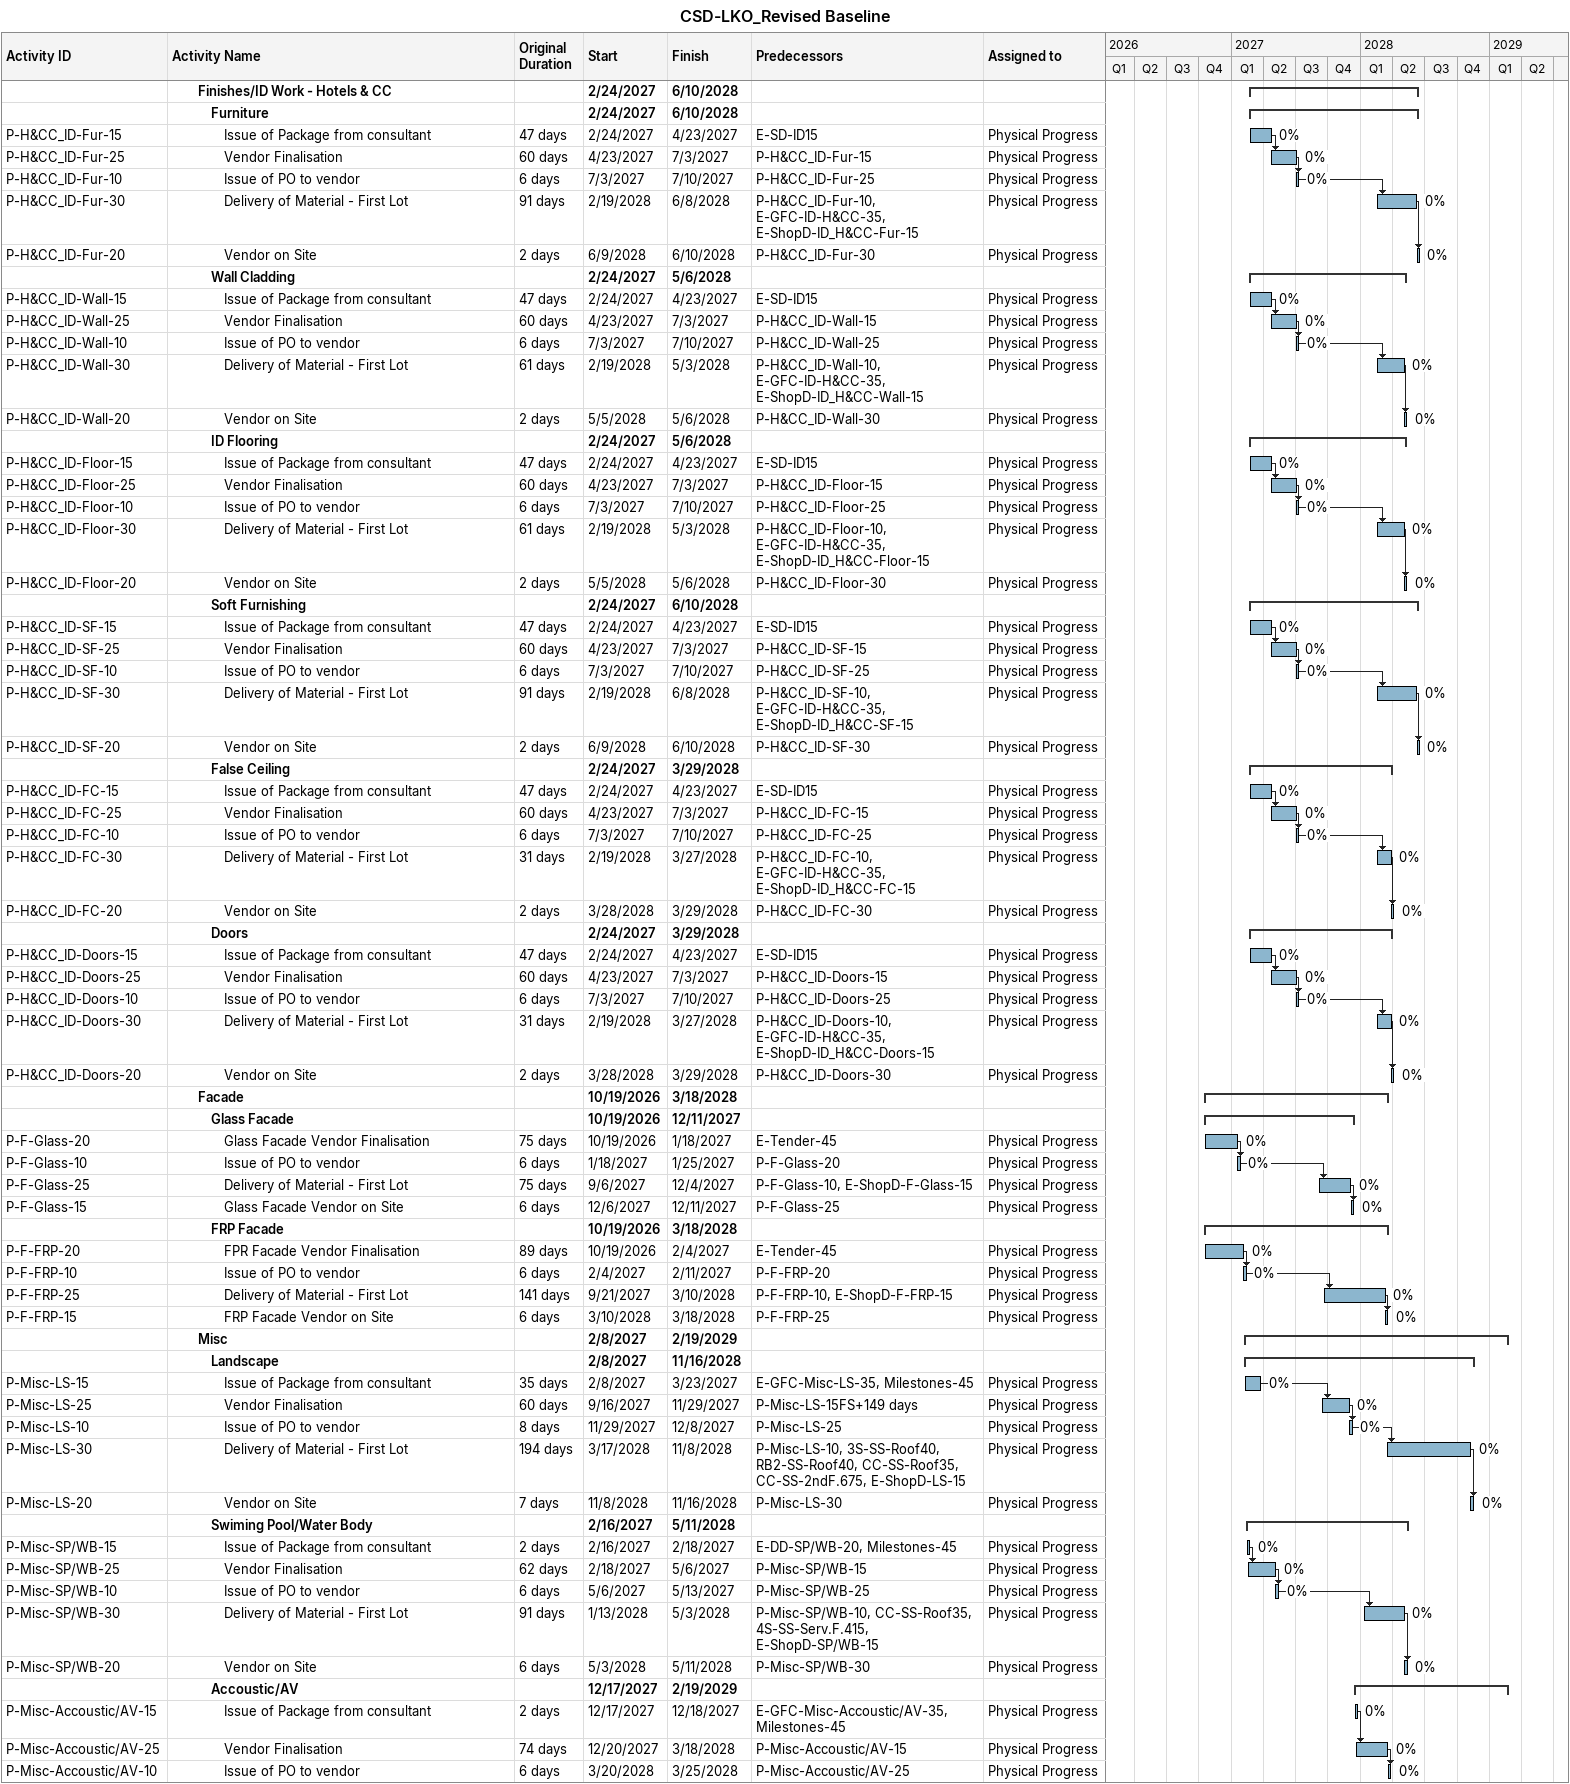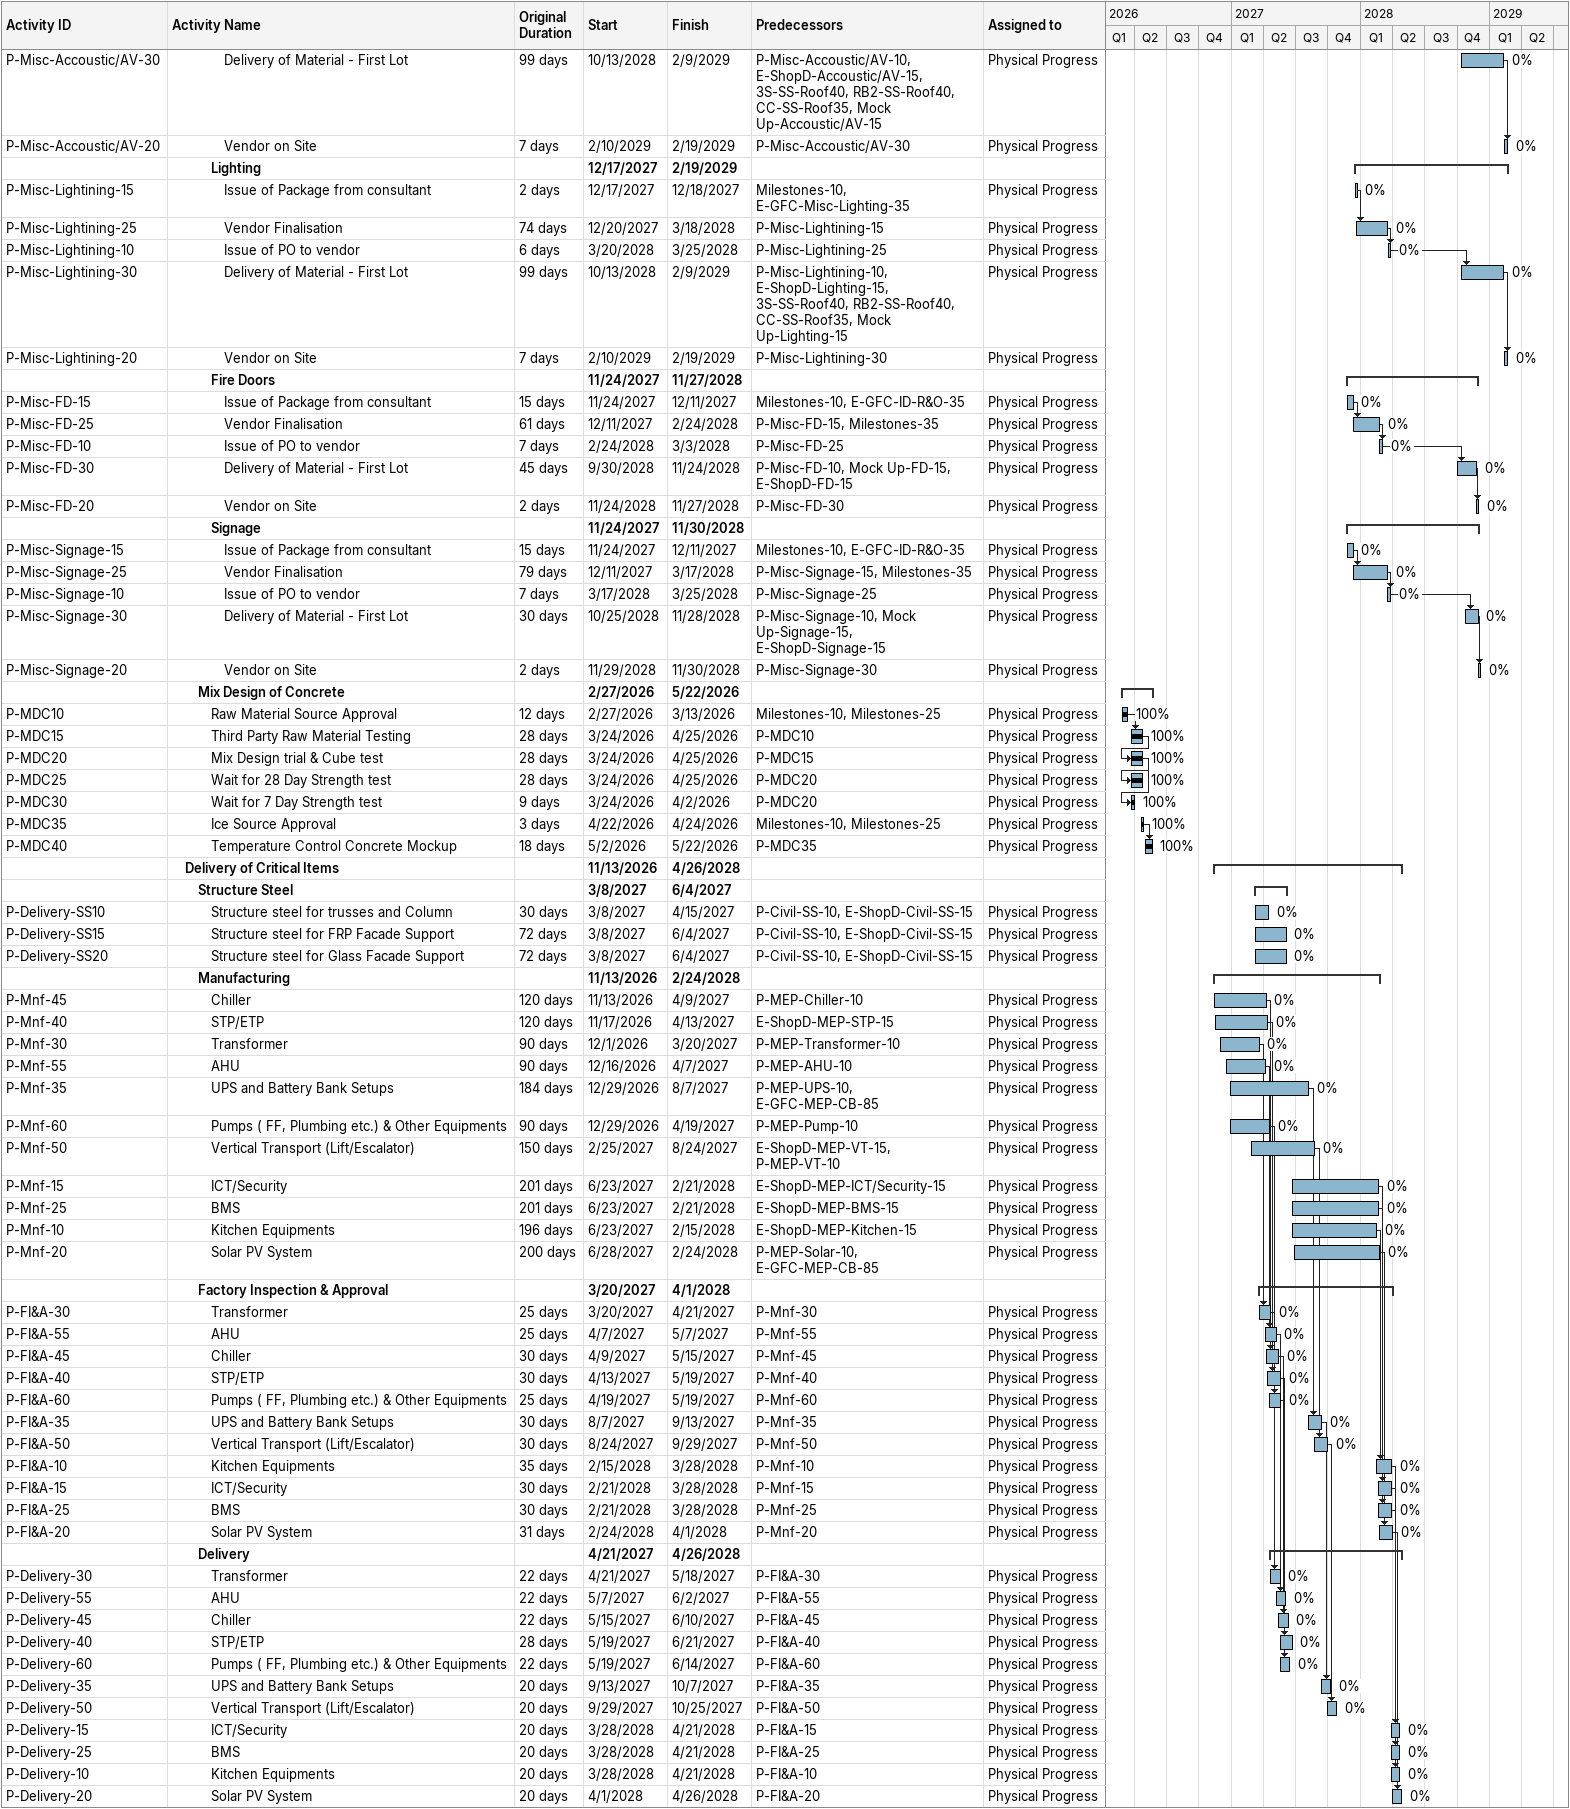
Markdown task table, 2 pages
CSD-LKO_Revised Baseline

| ID | Level | Task | Original duration | Start | Finish | Predecessors | Resources | % complete |
|---|---|---|---|---|---|---|---|---|
|  | 3 | **Finishes/ID Work - Hotels & CC** |  | 2027-02-24 | 2028-06-10 |  |  |  |
|  | 4 | **Furniture** |  | 2027-02-24 | 2028-06-10 |  |  |  |
| P-H&CC_ID-Fur-15 | 5 | Issue of Package from consultant | 47d | 2027-02-24 | 2027-04-23 | E-SD-ID15 | Physical Progress | 0 |
| P-H&CC_ID-Fur-25 | 5 | Vendor Finalisation | 60d | 2027-04-23 | 2027-07-03 | P-H&CC_ID-Fur-15 | Physical Progress | 0 |
| P-H&CC_ID-Fur-10 | 5 | Issue of PO to vendor | 6d | 2027-07-03 | 2027-07-10 | P-H&CC_ID-Fur-25 | Physical Progress | 0 |
| P-H&CC_ID-Fur-30 | 5 | Delivery of Material - First Lot | 91d | 2028-02-19 | 2028-06-08 | P-H&CC_ID-Fur-10, E-GFC-ID-H&CC-35, E-ShopD-ID_H&CC-Fur-15 | Physical Progress | 0 |
| P-H&CC_ID-Fur-20 | 5 | Vendor on Site | 2d | 2028-06-09 | 2028-06-10 | P-H&CC_ID-Fur-30 | Physical Progress | 0 |
|  | 4 | **Wall Cladding** |  | 2027-02-24 | 2028-05-06 |  |  |  |
| P-H&CC_ID-Wall-15 | 5 | Issue of Package from consultant | 47d | 2027-02-24 | 2027-04-23 | E-SD-ID15 | Physical Progress | 0 |
| P-H&CC_ID-Wall-25 | 5 | Vendor Finalisation | 60d | 2027-04-23 | 2027-07-03 | P-H&CC_ID-Wall-15 | Physical Progress | 0 |
| P-H&CC_ID-Wall-10 | 5 | Issue of PO to vendor | 6d | 2027-07-03 | 2027-07-10 | P-H&CC_ID-Wall-25 | Physical Progress | 0 |
| P-H&CC_ID-Wall-30 | 5 | Delivery of Material - First Lot | 61d | 2028-02-19 | 2028-05-03 | P-H&CC_ID-Wall-10, E-GFC-ID-H&CC-35, E-ShopD-ID_H&CC-Wall-15 | Physical Progress | 0 |
| P-H&CC_ID-Wall-20 | 5 | Vendor on Site | 2d | 2028-05-05 | 2028-05-06 | P-H&CC_ID-Wall-30 | Physical Progress | 0 |
|  | 4 | **ID Flooring** |  | 2027-02-24 | 2028-05-06 |  |  |  |
| P-H&CC_ID-Floor-15 | 5 | Issue of Package from consultant | 47d | 2027-02-24 | 2027-04-23 | E-SD-ID15 | Physical Progress | 0 |
| P-H&CC_ID-Floor-25 | 5 | Vendor Finalisation | 60d | 2027-04-23 | 2027-07-03 | P-H&CC_ID-Floor-15 | Physical Progress | 0 |
| P-H&CC_ID-Floor-10 | 5 | Issue of PO to vendor | 6d | 2027-07-03 | 2027-07-10 | P-H&CC_ID-Floor-25 | Physical Progress | 0 |
| P-H&CC_ID-Floor-30 | 5 | Delivery of Material - First Lot | 61d | 2028-02-19 | 2028-05-03 | P-H&CC_ID-Floor-10, E-GFC-ID-H&CC-35, E-ShopD-ID_H&CC-Floor-15 | Physical Progress | 0 |
| P-H&CC_ID-Floor-20 | 5 | Vendor on Site | 2d | 2028-05-05 | 2028-05-06 | P-H&CC_ID-Floor-30 | Physical Progress | 0 |
|  | 4 | **Soft Furnishing** |  | 2027-02-24 | 2028-06-10 |  |  |  |
| P-H&CC_ID-SF-15 | 5 | Issue of Package from consultant | 47d | 2027-02-24 | 2027-04-23 | E-SD-ID15 | Physical Progress | 0 |
| P-H&CC_ID-SF-25 | 5 | Vendor Finalisation | 60d | 2027-04-23 | 2027-07-03 | P-H&CC_ID-SF-15 | Physical Progress | 0 |
| P-H&CC_ID-SF-10 | 5 | Issue of PO to vendor | 6d | 2027-07-03 | 2027-07-10 | P-H&CC_ID-SF-25 | Physical Progress | 0 |
| P-H&CC_ID-SF-30 | 5 | Delivery of Material - First Lot | 91d | 2028-02-19 | 2028-06-08 | P-H&CC_ID-SF-10, E-GFC-ID-H&CC-35, E-ShopD-ID_H&CC-SF-15 | Physical Progress | 0 |
| P-H&CC_ID-SF-20 | 5 | Vendor on Site | 2d | 2028-06-09 | 2028-06-10 | P-H&CC_ID-SF-30 | Physical Progress | 0 |
|  | 4 | **False Ceiling** |  | 2027-02-24 | 2028-03-29 |  |  |  |
| P-H&CC_ID-FC-15 | 5 | Issue of Package from consultant | 47d | 2027-02-24 | 2027-04-23 | E-SD-ID15 | Physical Progress | 0 |
| P-H&CC_ID-FC-25 | 5 | Vendor Finalisation | 60d | 2027-04-23 | 2027-07-03 | P-H&CC_ID-FC-15 | Physical Progress | 0 |
| P-H&CC_ID-FC-10 | 5 | Issue of PO to vendor | 6d | 2027-07-03 | 2027-07-10 | P-H&CC_ID-FC-25 | Physical Progress | 0 |
| P-H&CC_ID-FC-30 | 5 | Delivery of Material - First Lot | 31d | 2028-02-19 | 2028-03-27 | P-H&CC_ID-FC-10, E-GFC-ID-H&CC-35, E-ShopD-ID_H&CC-FC-15 | Physical Progress | 0 |
| P-H&CC_ID-FC-20 | 5 | Vendor on Site | 2d | 2028-03-28 | 2028-03-29 | P-H&CC_ID-FC-30 | Physical Progress | 0 |
|  | 4 | **Doors** |  | 2027-02-24 | 2028-03-29 |  |  |  |
| P-H&CC_ID-Doors-15 | 5 | Issue of Package from consultant | 47d | 2027-02-24 | 2027-04-23 | E-SD-ID15 | Physical Progress | 0 |
| P-H&CC_ID-Doors-25 | 5 | Vendor Finalisation | 60d | 2027-04-23 | 2027-07-03 | P-H&CC_ID-Doors-15 | Physical Progress | 0 |
| P-H&CC_ID-Doors-10 | 5 | Issue of PO to vendor | 6d | 2027-07-03 | 2027-07-10 | P-H&CC_ID-Doors-25 | Physical Progress | 0 |
| P-H&CC_ID-Doors-30 | 5 | Delivery of Material - First Lot | 31d | 2028-02-19 | 2028-03-27 | P-H&CC_ID-Doors-10, E-GFC-ID-H&CC-35, E-ShopD-ID_H&CC-Doors-15 | Physical Progress | 0 |
| P-H&CC_ID-Doors-20 | 5 | Vendor on Site | 2d | 2028-03-28 | 2028-03-29 | P-H&CC_ID-Doors-30 | Physical Progress | 0 |
|  | 3 | **Facade** |  | 2026-10-19 | 2028-03-18 |  |  |  |
|  | 4 | **Glass Facade** |  | 2026-10-19 | 2027-12-11 |  |  |  |
| P-F-Glass-20 | 5 | Glass Facade Vendor Finalisation | 75d | 2026-10-19 | 2027-01-18 | E-Tender-45 | Physical Progress | 0 |
| P-F-Glass-10 | 5 | Issue of PO to vendor | 6d | 2027-01-18 | 2027-01-25 | P-F-Glass-20 | Physical Progress | 0 |
| P-F-Glass-25 | 5 | Delivery of Material - First Lot | 75d | 2027-09-06 | 2027-12-04 | P-F-Glass-10, E-ShopD-F-Glass-15 | Physical Progress | 0 |
| P-F-Glass-15 | 5 | Glass Facade Vendor on Site | 6d | 2027-12-06 | 2027-12-11 | P-F-Glass-25 | Physical Progress | 0 |
|  | 4 | **FRP Facade** |  | 2026-10-19 | 2028-03-18 |  |  |  |
| P-F-FRP-20 | 5 | FPR Facade Vendor Finalisation | 89d | 2026-10-19 | 2027-02-04 | E-Tender-45 | Physical Progress | 0 |
| P-F-FRP-10 | 5 | Issue of PO to vendor | 6d | 2027-02-04 | 2027-02-11 | P-F-FRP-20 | Physical Progress | 0 |
| P-F-FRP-25 | 5 | Delivery of Material - First Lot | 141d | 2027-09-21 | 2028-03-10 | P-F-FRP-10, E-ShopD-F-FRP-15 | Physical Progress | 0 |
| P-F-FRP-15 | 5 | FRP Facade Vendor on Site | 6d | 2028-03-10 | 2028-03-18 | P-F-FRP-25 | Physical Progress | 0 |
|  | 3 | **Misc** |  | 2027-02-08 | 2029-02-19 |  |  |  |
|  | 4 | **Landscape** |  | 2027-02-08 | 2028-11-16 |  |  |  |
| P-Misc-LS-15 | 5 | Issue of Package from consultant | 35d | 2027-02-08 | 2027-03-23 | E-GFC-Misc-LS-35, Milestones-45 | Physical Progress | 0 |
| P-Misc-LS-25 | 5 | Vendor Finalisation | 60d | 2027-09-16 | 2027-11-29 | P-Misc-LS-15FS+149d | Physical Progress | 0 |
| P-Misc-LS-10 | 5 | Issue of PO to vendor | 8d | 2027-11-29 | 2027-12-08 | P-Misc-LS-25 | Physical Progress | 0 |
| P-Misc-LS-30 | 5 | Delivery of Material - First Lot | 194d | 2028-03-17 | 2028-11-08 | P-Misc-LS-10, 3S-SS-Roof40, RB2-SS-Roof40, CC-SS-Roof35, CC-SS-2ndF.675, E-ShopD-LS-15 | Physical Progress | 0 |
| P-Misc-LS-20 | 5 | Vendor on Site | 7d | 2028-11-08 | 2028-11-16 | P-Misc-LS-30 | Physical Progress | 0 |
|  | 4 | **Swiming Pool/Water Body** |  | 2027-02-16 | 2028-05-11 |  |  |  |
| P-Misc-SP/WB-15 | 5 | Issue of Package from consultant | 2d | 2027-02-16 | 2027-02-18 | E-DD-SP/WB-20, Milestones-45 | Physical Progress | 0 |
| P-Misc-SP/WB-25 | 5 | Vendor Finalisation | 62d | 2027-02-18 | 2027-05-06 | P-Misc-SP/WB-15 | Physical Progress | 0 |
| P-Misc-SP/WB-10 | 5 | Issue of PO to vendor | 6d | 2027-05-06 | 2027-05-13 | P-Misc-SP/WB-25 | Physical Progress | 0 |
| P-Misc-SP/WB-30 | 5 | Delivery of Material - First Lot | 91d | 2028-01-13 | 2028-05-03 | P-Misc-SP/WB-10, CC-SS-Roof35, 4S-SS-Serv.F.415, E-ShopD-SP/WB-15 | Physical Progress | 0 |
| P-Misc-SP/WB-20 | 5 | Vendor on Site | 6d | 2028-05-03 | 2028-05-11 | P-Misc-SP/WB-30 | Physical Progress | 0 |
|  | 4 | **Accoustic/AV** |  | 2027-12-17 | 2029-02-19 |  |  |  |
| P-Misc-Accoustic/AV-15 | 5 | Issue of Package from consultant | 2d | 2027-12-17 | 2027-12-18 | E-GFC-Misc-Accoustic/AV-35, Milestones-45 | Physical Progress | 0 |
| P-Misc-Accoustic/AV-25 | 5 | Vendor Finalisation | 74d | 2027-12-20 | 2028-03-18 | P-Misc-Accoustic/AV-15 | Physical Progress | 0 |
| P-Misc-Accoustic/AV-10 | 5 | Issue of PO to vendor | 6d | 2028-03-20 | 2028-03-25 | P-Misc-Accoustic/AV-25 | Physical Progress | 0 |
| P-Misc-Accoustic/AV-30 | 5 | Delivery of Material - First Lot | 99d | 2028-10-13 | 2029-02-09 | P-Misc-Accoustic/AV-10, E-ShopD-Accoustic/AV-15, 3S-SS-Roof40, RB2-SS-Roof40, CC-SS-Roof35, Mock Up-Accoustic/AV-15 | Physical Progress | 0 |
| P-Misc-Accoustic/AV-20 | 5 | Vendor on Site | 7d | 2029-02-10 | 2029-02-19 | P-Misc-Accoustic/AV-30 | Physical Progress | 0 |
|  | 4 | **Lighting** |  | 2027-12-17 | 2029-02-19 |  |  |  |
| P-Misc-Lightining-15 | 5 | Issue of Package from consultant | 2d | 2027-12-17 | 2027-12-18 | Milestones-10, E-GFC-Misc-Lighting-35 | Physical Progress | 0 |
| P-Misc-Lightining-25 | 5 | Vendor Finalisation | 74d | 2027-12-20 | 2028-03-18 | P-Misc-Lightining-15 | Physical Progress | 0 |
| P-Misc-Lightining-10 | 5 | Issue of PO to vendor | 6d | 2028-03-20 | 2028-03-25 | P-Misc-Lightining-25 | Physical Progress | 0 |
| P-Misc-Lightining-30 | 5 | Delivery of Material - First Lot | 99d | 2028-10-13 | 2029-02-09 | P-Misc-Lightining-10, E-ShopD-Lighting-15, 3S-SS-Roof40, RB2-SS-Roof40, CC-SS-Roof35, Mock Up-Lighting-15 | Physical Progress | 0 |
| P-Misc-Lightining-20 | 5 | Vendor on Site | 7d | 2029-02-10 | 2029-02-19 | P-Misc-Lightining-30 | Physical Progress | 0 |
|  | 4 | **Fire Doors** |  | 2027-11-24 | 2028-11-27 |  |  |  |
| P-Misc-FD-15 | 5 | Issue of Package from consultant | 15d | 2027-11-24 | 2027-12-11 | Milestones-10, E-GFC-ID-R&O-35 | Physical Progress | 0 |
| P-Misc-FD-25 | 5 | Vendor Finalisation | 61d | 2027-12-11 | 2028-02-24 | P-Misc-FD-15, Milestones-35 | Physical Progress | 0 |
| P-Misc-FD-10 | 5 | Issue of PO to vendor | 7d | 2028-02-24 | 2028-03-03 | P-Misc-FD-25 | Physical Progress | 0 |
| P-Misc-FD-30 | 5 | Delivery of Material - First Lot | 45d | 2028-09-30 | 2028-11-24 | P-Misc-FD-10, Mock Up-FD-15, E-ShopD-FD-15 | Physical Progress | 0 |
| P-Misc-FD-20 | 5 | Vendor on Site | 2d | 2028-11-24 | 2028-11-27 | P-Misc-FD-30 | Physical Progress | 0 |
|  | 4 | **Signage** |  | 2027-11-24 | 2028-11-30 |  |  |  |
| P-Misc-Signage-15 | 5 | Issue of Package from consultant | 15d | 2027-11-24 | 2027-12-11 | Milestones-10, E-GFC-ID-R&O-35 | Physical Progress | 0 |
| P-Misc-Signage-25 | 5 | Vendor Finalisation | 79d | 2027-12-11 | 2028-03-17 | P-Misc-Signage-15, Milestones-35 | Physical Progress | 0 |
| P-Misc-Signage-10 | 5 | Issue of PO to vendor | 7d | 2028-03-17 | 2028-03-25 | P-Misc-Signage-25 | Physical Progress | 0 |
| P-Misc-Signage-30 | 5 | Delivery of Material - First Lot | 30d | 2028-10-25 | 2028-11-28 | P-Misc-Signage-10, Mock Up-Signage-15, E-ShopD-Signage-15 | Physical Progress | 0 |
| P-Misc-Signage-20 | 5 | Vendor on Site | 2d | 2028-11-29 | 2028-11-30 | P-Misc-Signage-30 | Physical Progress | 0 |
|  | 3 | **Mix Design of Concrete** |  | 2026-02-27 | 2026-05-22 |  |  |  |
| P-MDC10 | 4 | Raw Material Source Approval | 12d | 2026-02-27 | 2026-03-13 | Milestones-10, Milestones-25 | Physical Progress | 100 |
| P-MDC15 | 4 | Third Party Raw Material Testing | 28d | 2026-03-24 | 2026-04-25 | P-MDC10 | Physical Progress | 100 |
| P-MDC20 | 4 | Mix Design trial & Cube test | 28d | 2026-03-24 | 2026-04-25 | P-MDC15 | Physical Progress | 100 |
| P-MDC25 | 4 | Wait for 28 Day Strength test | 28d | 2026-03-24 | 2026-04-25 | P-MDC20 | Physical Progress | 100 |
| P-MDC30 | 4 | Wait for 7 Day Strength test | 9d | 2026-03-24 | 2026-04-02 | P-MDC20 | Physical Progress | 100 |
| P-MDC35 | 4 | Ice Source Approval | 3d | 2026-04-22 | 2026-04-24 | Milestones-10, Milestones-25 | Physical Progress | 100 |
| P-MDC40 | 4 | Temperature Control Concrete Mockup | 18d | 2026-05-02 | 2026-05-22 | P-MDC35 | Physical Progress | 100 |
|  | 2 | **Delivery of Critical Items** |  | 2026-11-13 | 2028-04-26 |  |  |  |
|  | 3 | **Structure Steel** |  | 2027-03-08 | 2027-06-04 |  |  |  |
| P-Delivery-SS10 | 4 | Structure steel for trusses and Column | 30d | 2027-03-08 | 2027-04-15 | P-Civil-SS-10, E-ShopD-Civil-SS-15 | Physical Progress | 0 |
| P-Delivery-SS15 | 4 | Structure steel for FRP Facade Support | 72d | 2027-03-08 | 2027-06-04 | P-Civil-SS-10, E-ShopD-Civil-SS-15 | Physical Progress | 0 |
| P-Delivery-SS20 | 4 | Structure steel for Glass Facade Support | 72d | 2027-03-08 | 2027-06-04 | P-Civil-SS-10, E-ShopD-Civil-SS-15 | Physical Progress | 0 |
|  | 3 | **Manufacturing** |  | 2026-11-13 | 2028-02-24 |  |  |  |
| P-Mnf-45 | 4 | Chiller | 120d | 2026-11-13 | 2027-04-09 | P-MEP-Chiller-10 | Physical Progress | 0 |
| P-Mnf-40 | 4 | STP/ETP | 120d | 2026-11-17 | 2027-04-13 | E-ShopD-MEP-STP-15 | Physical Progress | 0 |
| P-Mnf-30 | 4 | Transformer | 90d | 2026-12-01 | 2027-03-20 | P-MEP-Transformer-10 | Physical Progress | 0 |
| P-Mnf-55 | 4 | AHU | 90d | 2026-12-16 | 2027-04-07 | P-MEP-AHU-10 | Physical Progress | 0 |
| P-Mnf-35 | 4 | UPS and Battery Bank Setups | 184d | 2026-12-29 | 2027-08-07 | P-MEP-UPS-10, E-GFC-MEP-CB-85 | Physical Progress | 0 |
| P-Mnf-60 | 4 | Pumps ( FF, Plumbing etc.) & Other Equipments | 90d | 2026-12-29 | 2027-04-19 | P-MEP-Pump-10 | Physical Progress | 0 |
| P-Mnf-50 | 4 | Vertical Transport (Lift/Escalator) | 150d | 2027-02-25 | 2027-08-24 | E-ShopD-MEP-VT-15, P-MEP-VT-10 | Physical Progress | 0 |
| P-Mnf-15 | 4 | ICT/Security | 201d | 2027-06-23 | 2028-02-21 | E-ShopD-MEP-ICT/Security-15 | Physical Progress | 0 |
| P-Mnf-25 | 4 | BMS | 201d | 2027-06-23 | 2028-02-21 | E-ShopD-MEP-BMS-15 | Physical Progress | 0 |
| P-Mnf-10 | 4 | Kitchen Equipments | 196d | 2027-06-23 | 2028-02-15 | E-ShopD-MEP-Kitchen-15 | Physical Progress | 0 |
| P-Mnf-20 | 4 | Solar PV System | 200d | 2027-06-28 | 2028-02-24 | P-MEP-Solar-10, E-GFC-MEP-CB-85 | Physical Progress | 0 |
|  | 3 | **Factory Inspection & Approval** |  | 2027-03-20 | 2028-04-01 |  |  |  |
| P-FI&A-30 | 4 | Transformer | 25d | 2027-03-20 | 2027-04-21 | P-Mnf-30 | Physical Progress | 0 |
| P-FI&A-55 | 4 | AHU | 25d | 2027-04-07 | 2027-05-07 | P-Mnf-55 | Physical Progress | 0 |
| P-FI&A-45 | 4 | Chiller | 30d | 2027-04-09 | 2027-05-15 | P-Mnf-45 | Physical Progress | 0 |
| P-FI&A-40 | 4 | STP/ETP | 30d | 2027-04-13 | 2027-05-19 | P-Mnf-40 | Physical Progress | 0 |
| P-FI&A-60 | 4 | Pumps ( FF, Plumbing etc.) & Other Equipments | 25d | 2027-04-19 | 2027-05-19 | P-Mnf-60 | Physical Progress | 0 |
| P-FI&A-35 | 4 | UPS and Battery Bank Setups | 30d | 2027-08-07 | 2027-09-13 | P-Mnf-35 | Physical Progress | 0 |
| P-FI&A-50 | 4 | Vertical Transport (Lift/Escalator) | 30d | 2027-08-24 | 2027-09-29 | P-Mnf-50 | Physical Progress | 0 |
| P-FI&A-10 | 4 | Kitchen Equipments | 35d | 2028-02-15 | 2028-03-28 | P-Mnf-10 | Physical Progress | 0 |
| P-FI&A-15 | 4 | ICT/Security | 30d | 2028-02-21 | 2028-03-28 | P-Mnf-15 | Physical Progress | 0 |
| P-FI&A-25 | 4 | BMS | 30d | 2028-02-21 | 2028-03-28 | P-Mnf-25 | Physical Progress | 0 |
| P-FI&A-20 | 4 | Solar PV System | 31d | 2028-02-24 | 2028-04-01 | P-Mnf-20 | Physical Progress | 0 |
|  | 3 | **Delivery** |  | 2027-04-21 | 2028-04-26 |  |  |  |
| P-Delivery-30 | 4 | Transformer | 22d | 2027-04-21 | 2027-05-18 | P-FI&A-30 | Physical Progress | 0 |
| P-Delivery-55 | 4 | AHU | 22d | 2027-05-07 | 2027-06-02 | P-FI&A-55 | Physical Progress | 0 |
| P-Delivery-45 | 4 | Chiller | 22d | 2027-05-15 | 2027-06-10 | P-FI&A-45 | Physical Progress | 0 |
| P-Delivery-40 | 4 | STP/ETP | 28d | 2027-05-19 | 2027-06-21 | P-FI&A-40 | Physical Progress | 0 |
| P-Delivery-60 | 4 | Pumps ( FF, Plumbing etc.) & Other Equipments | 22d | 2027-05-19 | 2027-06-14 | P-FI&A-60 | Physical Progress | 0 |
| P-Delivery-35 | 4 | UPS and Battery Bank Setups | 20d | 2027-09-13 | 2027-10-07 | P-FI&A-35 | Physical Progress | 0 |
| P-Delivery-50 | 4 | Vertical Transport (Lift/Escalator) | 20d | 2027-09-29 | 2027-10-25 | P-FI&A-50 | Physical Progress | 0 |
| P-Delivery-15 | 4 | ICT/Security | 20d | 2028-03-28 | 2028-04-21 | P-FI&A-15 | Physical Progress | 0 |
| P-Delivery-25 | 4 | BMS | 20d | 2028-03-28 | 2028-04-21 | P-FI&A-25 | Physical Progress | 0 |
| P-Delivery-10 | 4 | Kitchen Equipments | 20d | 2028-03-28 | 2028-04-21 | P-FI&A-10 | Physical Progress | 0 |
| P-Delivery-20 | 4 | Solar PV System | 20d | 2028-04-01 | 2028-04-26 | P-FI&A-20 | Physical Progress | 0 |
